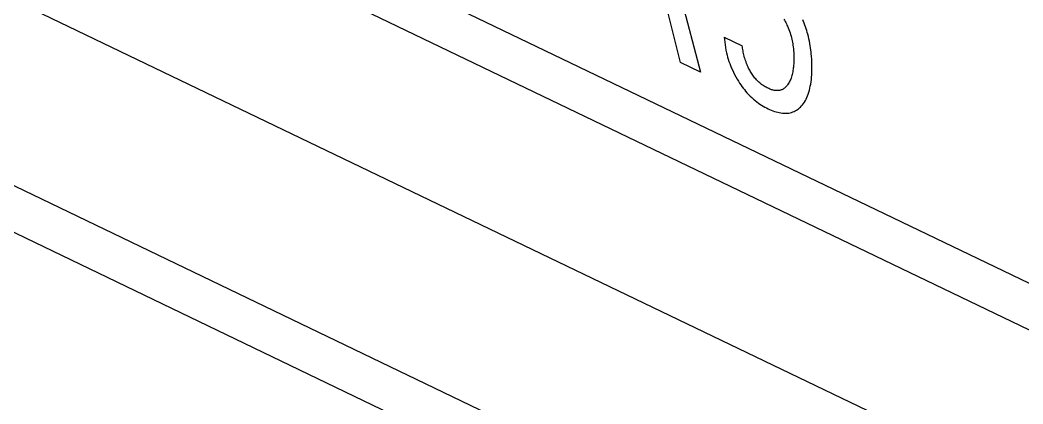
# Model space of a CAD drawing. Extents: x 0 to 420, y 0 to 297.
# Drawn here: x 196.19 to 203.9, y 116.53 to 119.48 of the extents above; entities that cross this region are included whole.
import ezdxf

# ---------------------------------------------------------------- set-up
doc = ezdxf.new("R2010")
doc.units = 0
doc.header["$LTSCALE"] = 23.1
doc.layers.add('40000_ISO', color=7, linetype='CONTINUOUS')

msp = doc.modelspace()

# ---------------------------------------------------------------- linework, layer by layer
at = {"layer": '40000_ISO', "color": 7, "linetype": 'CONTINUOUS'}
for p, q in [((151.239, 142.7894), (204.6505, 117.1157)), ((151.4456, 142.3318), (204.8571, 116.6581)), ((210.0891, 111.4974), (156.6777, 137.171)), ((156.8843, 136.7134), (210.2957, 111.0398)), ((191.5296, 121.8474), (207.6683, 114.0899)), ((201.0003, 120.6666), (201.4185, 119.0775)), ((201.2668, 119.1504), (201.1643, 119.5617)), ((202.0601, 119.4855), (202.0655, 119.4765)), ((202.0655, 119.4765), (202.0706, 119.4674)), ((202.0706, 119.4674), (202.0754, 119.4582)), ((202.0754, 119.4582), (202.0801, 119.4489)), ((202.2111, 119.4665), (202.205, 119.4806)), ((202.2168, 119.4525), (202.2111, 119.4665)), ((202.0801, 119.4489), (202.0845, 119.4396)), ((202.0845, 119.4396), (202.0887, 119.4302)), ((202.0887, 119.4302), (202.0941, 119.4175)), ((202.0941, 119.4175), (202.0991, 119.4048)), ((202.0991, 119.4048), (202.1037, 119.3921)), ((202.1037, 119.3921), (202.108, 119.3794)), ((202.108, 119.3794), (202.112, 119.3667)), ((202.2222, 119.4384), (202.2168, 119.4525)), ((202.2273, 119.4244), (202.2222, 119.4384)), ((202.2321, 119.4103), (202.2273, 119.4244)), ((202.2366, 119.3963), (202.2321, 119.4103)), ((202.2408, 119.3822), (202.2366, 119.3963)), ((202.2447, 119.3682), (202.2408, 119.3822)), ((201.6012, 119.3468), (201.7406, 119.2798)), ((201.6012, 119.3468), (201.6029, 119.3271)), ((201.6029, 119.3271), (201.6052, 119.3071)), ((201.6052, 119.3071), (201.608, 119.2868)), ((202.112, 119.3667), (202.1156, 119.354)), ((202.1156, 119.354), (202.1187, 119.3421)), ((202.1187, 119.3421), (202.1215, 119.3302)), ((202.1215, 119.3302), (202.1241, 119.3184)), ((202.1241, 119.3184), (202.1263, 119.3067)), ((202.1263, 119.3067), (202.1284, 119.295)), ((202.2493, 119.3506), (202.2447, 119.3682)), ((202.2534, 119.333), (202.2493, 119.3506)), ((202.2572, 119.3154), (202.2534, 119.333)), ((202.2606, 119.298), (202.2572, 119.3154)), ((201.608, 119.2868), (201.6113, 119.2664)), ((201.6113, 119.2664), (201.6153, 119.2458)), ((201.6153, 119.2458), (201.6198, 119.225)), ((201.6198, 119.225), (201.6238, 119.2089)), ((201.7416, 119.2705), (201.7406, 119.2798)), ((201.7429, 119.2609), (201.7416, 119.2705)), ((201.7444, 119.2511), (201.7429, 119.2609)), ((201.7462, 119.241), (201.7444, 119.2511)), ((201.7482, 119.2307), (201.7462, 119.241)), ((201.7505, 119.2202), (201.7482, 119.2307)), ((202.1284, 119.295), (202.1302, 119.2834)), ((202.1302, 119.2834), (202.1317, 119.2718)), ((202.1317, 119.2718), (202.1334, 119.2568)), ((202.1334, 119.2568), (202.1348, 119.2419)), ((202.1348, 119.2419), (202.1358, 119.2271)), ((202.1358, 119.2271), (202.1365, 119.2125)), ((202.2636, 119.2807), (202.2606, 119.298)), ((202.2662, 119.2634), (202.2636, 119.2807)), ((202.2685, 119.2463), (202.2662, 119.2634)), ((202.2701, 119.2328), (202.2685, 119.2463)), ((202.2715, 119.2194), (202.2701, 119.2328)), ((201.4185, 119.0775), (201.2668, 119.1504)), ((201.6238, 119.2089), (201.6282, 119.1928)), ((201.6282, 119.1928), (201.633, 119.1765)), ((201.633, 119.1765), (201.6382, 119.1603)), ((201.6382, 119.1603), (201.6438, 119.1441)), ((201.753, 119.2096), (201.7505, 119.2202)), ((201.7558, 119.1989), (201.753, 119.2096)), ((201.7588, 119.1881), (201.7558, 119.1989)), ((201.7621, 119.1772), (201.7588, 119.1881)), ((201.7657, 119.1662), (201.7621, 119.1772)), ((201.7695, 119.1553), (201.7657, 119.1662)), ((201.7736, 119.1443), (201.7695, 119.1553)), ((202.1366, 119.1562), (202.136, 119.1426)), ((202.1365, 119.2125), (202.137, 119.198)), ((202.137, 119.1698), (202.1366, 119.1562)), ((202.137, 119.198), (202.1371, 119.1836)), ((202.1371, 119.1836), (202.137, 119.1698)), ((202.2734, 119.1981), (202.2715, 119.2194)), ((202.2748, 119.177), (202.2734, 119.1981)), ((202.2758, 119.156), (202.2748, 119.177)), ((202.2763, 119.1353), (202.2758, 119.156)), ((201.6438, 119.1441), (201.6499, 119.1279)), ((201.6499, 119.1279), (201.6564, 119.1117)), ((201.6564, 119.1117), (201.6642, 119.0939)), ((201.6642, 119.0939), (201.6725, 119.0762)), ((201.6725, 119.0762), (201.6813, 119.0586)), ((201.778, 119.1334), (201.7736, 119.1443)), ((201.7816, 119.125), (201.778, 119.1334)), ((201.7853, 119.1166), (201.7816, 119.125)), ((201.7892, 119.1083), (201.7853, 119.1166)), ((201.7933, 119.1001), (201.7892, 119.1083)), ((201.7976, 119.0919), (201.7933, 119.1001)), ((201.802, 119.0839), (201.7976, 119.0919)), ((201.8067, 119.0759), (201.802, 119.0839)), ((201.8114, 119.0681), (201.8067, 119.0759)), ((201.8164, 119.0605), (201.8114, 119.0681)), ((202.1265, 119.0697), (202.1242, 119.06)), ((202.1285, 119.0796), (202.1265, 119.0697)), ((202.1303, 119.0896), (202.1285, 119.0796)), ((202.1318, 119.0998), (202.1303, 119.0896)), ((202.1329, 119.1079), (202.1318, 119.0998)), ((202.1338, 119.1161), (202.1329, 119.1079)), ((202.135, 119.1293), (202.1338, 119.1161)), ((202.136, 119.1426), (202.135, 119.1293)), ((202.2748, 119.0571), (202.2757, 119.0761)), ((202.2757, 119.0761), (202.2763, 119.0953)), ((202.2765, 119.1147), (202.2763, 119.1353)), ((202.2763, 119.0953), (202.2765, 119.1147)), ((201.6813, 119.0586), (201.6907, 119.0411)), ((201.6907, 119.0411), (201.7006, 119.0238)), ((201.7006, 119.0238), (201.711, 119.0068)), ((201.711, 119.0068), (201.7195, 118.9935)), ((201.7195, 118.9935), (201.7283, 118.9805)), ((201.8216, 119.053), (201.8164, 119.0605)), ((201.8269, 119.0456), (201.8216, 119.053)), ((201.8324, 119.0384), (201.8269, 119.0456)), ((201.8381, 119.0314), (201.8324, 119.0384)), ((201.844, 119.0246), (201.8381, 119.0314)), ((201.85, 119.0181), (201.844, 119.0246)), ((201.8562, 119.0117), (201.85, 119.0181)), ((201.8625, 119.0056), (201.8562, 119.0117)), ((201.869, 118.9997), (201.8625, 119.0056)), ((201.8757, 118.994), (201.869, 118.9997)), ((201.8824, 118.9885), (201.8757, 118.994)), ((202.0983, 118.9939), (202.094, 118.9869)), ((202.1023, 119.001), (202.0983, 118.9939)), ((202.1061, 119.0085), (202.1023, 119.001)), ((202.1096, 119.0161), (202.1061, 119.0085)), ((202.1129, 119.024), (202.1096, 119.0161)), ((202.1159, 119.0321), (202.1129, 119.024)), ((202.119, 119.0412), (202.1159, 119.0321)), ((202.1217, 119.0505), (202.119, 119.0412)), ((202.1242, 119.06), (202.1217, 119.0505)), ((202.2667, 118.9836), (202.2694, 119.0016)), ((202.2694, 119.0016), (202.2717, 119.0198)), ((202.2717, 119.0198), (202.2735, 119.0383)), ((202.2735, 119.0383), (202.2748, 119.0571)), ((201.7283, 118.9805), (201.7374, 118.9677)), ((201.7374, 118.9677), (201.7468, 118.955)), ((201.7468, 118.955), (201.7565, 118.9427)), ((201.7565, 118.9427), (201.7665, 118.9306)), ((201.7665, 118.9306), (201.7767, 118.9189)), ((201.7767, 118.9189), (201.7887, 118.9059)), ((201.8892, 118.9833), (201.8824, 118.9885)), ((201.8961, 118.9783), (201.8892, 118.9833)), ((201.9031, 118.9736), (201.8961, 118.9783)), ((201.9101, 118.9691), (201.9031, 118.9736)), ((201.9172, 118.9648), (201.9101, 118.9691)), ((201.9243, 118.9608), (201.9172, 118.9648)), ((201.9314, 118.957), (201.9243, 118.9608)), ((201.9385, 118.9535), (201.9314, 118.957)), ((201.9454, 118.9503), (201.9385, 118.9535)), ((201.9523, 118.9474), (201.9454, 118.9503)), ((201.9591, 118.9448), (201.9523, 118.9474)), ((201.9659, 118.9424), (201.9591, 118.9448)), ((201.9727, 118.9404), (201.9659, 118.9424)), ((201.9794, 118.9386), (201.9727, 118.9404)), ((201.986, 118.9372), (201.9794, 118.9386)), ((201.9925, 118.9362), (201.986, 118.9372)), ((201.9989, 118.9355), (201.9925, 118.9362)), ((202.005, 118.9352), (201.9989, 118.9355)), ((202.011, 118.9352), (202.005, 118.9352)), ((202.0169, 118.9356), (202.011, 118.9352)), ((202.0227, 118.9362), (202.0169, 118.9356)), ((202.0283, 118.9373), (202.0227, 118.9362)), ((202.0338, 118.9386), (202.0283, 118.9373)), ((202.0391, 118.9402), (202.0338, 118.9386)), ((202.0443, 118.9422), (202.0391, 118.9402)), ((202.0492, 118.9444), (202.0443, 118.9422)), ((202.0545, 118.9473), (202.0492, 118.9444)), ((202.0596, 118.9504), (202.0545, 118.9473)), ((202.0645, 118.9539), (202.0596, 118.9504)), ((202.0691, 118.9577), (202.0645, 118.9539)), ((202.0735, 118.9618), (202.0691, 118.9577)), ((202.0778, 118.9661), (202.0735, 118.9618)), ((202.0818, 118.9706), (202.0778, 118.9661)), ((202.0857, 118.9754), (202.0818, 118.9706)), ((202.0894, 118.9803), (202.0857, 118.9754)), ((202.094, 118.9869), (202.0894, 118.9803)), ((202.2481, 118.9089), (202.2527, 118.9232)), ((202.2527, 118.9232), (202.2569, 118.9378)), ((202.2569, 118.9378), (202.2606, 118.9528)), ((202.2606, 118.9528), (202.2638, 118.9681)), ((202.2638, 118.9681), (202.2667, 118.9836)), ((201.7887, 118.9059), (201.8009, 118.8935)), ((201.8009, 118.8935), (201.8135, 118.8815)), ((201.8135, 118.8815), (201.8263, 118.87)), ((201.8263, 118.87), (201.8393, 118.859)), ((201.8393, 118.859), (201.8525, 118.8487)), ((201.8525, 118.8487), (201.8646, 118.8398)), ((201.8646, 118.8398), (201.8767, 118.8314)), ((202.2047, 118.827), (202.2122, 118.837)), ((202.2122, 118.837), (202.2192, 118.8475)), ((202.2192, 118.8475), (202.2257, 118.8584)), ((202.2257, 118.8584), (202.2317, 118.8698)), ((202.2317, 118.8698), (202.2373, 118.8817)), ((202.2373, 118.8817), (202.243, 118.8951)), ((202.243, 118.8951), (202.2481, 118.9089)), ((201.8767, 118.8314), (201.889, 118.8235)), ((201.889, 118.8235), (201.9013, 118.816)), ((201.9013, 118.816), (201.9137, 118.8089)), ((201.9137, 118.8089), (201.9261, 118.8023)), ((201.9261, 118.8023), (201.9385, 118.7961)), ((201.9385, 118.7961), (201.951, 118.7903)), ((201.951, 118.7903), (201.9634, 118.7849)), ((201.9634, 118.7849), (201.9759, 118.78)), ((201.9759, 118.78), (201.9882, 118.7756)), ((201.9882, 118.7756), (202.0006, 118.7718)), ((202.0006, 118.7718), (202.0128, 118.7684)), ((202.0128, 118.7684), (202.0249, 118.7657)), ((202.0249, 118.7657), (202.0369, 118.7636)), ((202.0369, 118.7636), (202.0495, 118.762)), ((202.0495, 118.762), (202.062, 118.7611)), ((202.062, 118.7611), (202.0742, 118.761)), ((202.0742, 118.761), (202.0862, 118.7616)), ((202.0862, 118.7616), (202.0979, 118.7629)), ((202.0979, 118.7629), (202.1092, 118.765)), ((202.1092, 118.765), (202.1202, 118.7678)), ((202.1202, 118.7678), (202.1299, 118.771)), ((202.1299, 118.771), (202.1392, 118.7748)), ((202.1392, 118.7748), (202.1483, 118.7792)), ((202.1483, 118.7792), (202.157, 118.7841)), ((202.157, 118.7841), (202.1653, 118.7896)), ((202.1653, 118.7896), (202.1733, 118.7955)), ((202.1733, 118.7955), (202.181, 118.8019)), ((202.181, 118.8019), (202.1884, 118.8088)), ((202.1884, 118.8088), (202.1968, 118.8176)), ((202.1968, 118.8176), (202.2047, 118.827))]:
    msp.add_line(p, q, dxfattribs=at)

doc.saveas('drawing.dxf')
